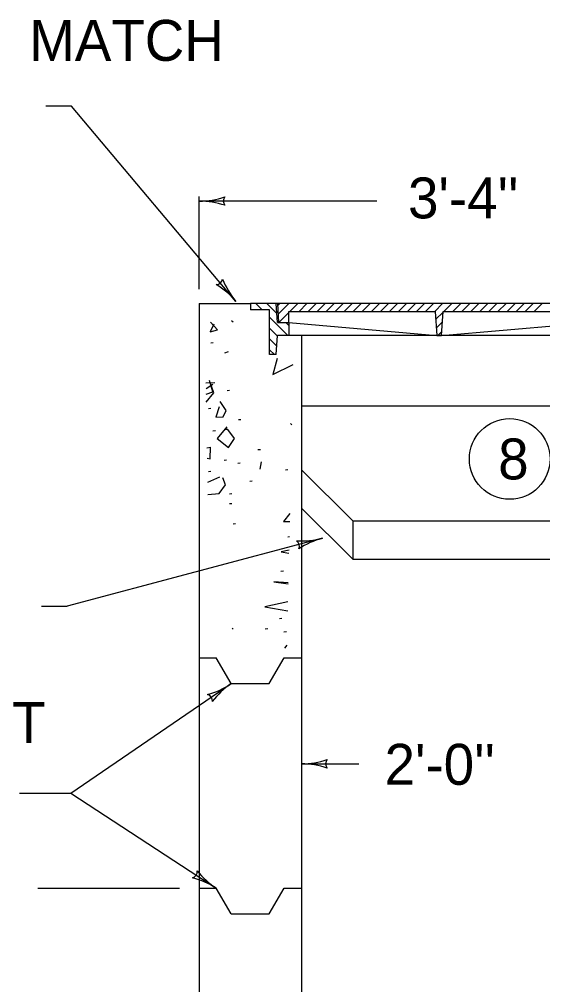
# Model space of a CAD drawing. Extents: x 997.6 to 1036.6, y 998.9 to 1022.5.
# Drawn here: x 1023.808 to 1026.365, y 1006.519 to 1011.235 of the extents above; entities that cross this region are included whole.
import ezdxf

# ---------------------------------------------------------------- set-up
doc = ezdxf.new("R2010")
doc.units = 0
doc.layers.add('Level 1', color=7, linetype='Continuous')

msp = doc.modelspace()

# ---------------------------------------------------------------- linework, layer by layer
at = {"layer": 'Level 1'}
for p, q in [((1024.0625, 1010.8107), (1023.9375, 1010.8107)), ((1024.866, 1009.8572), (1024.0625, 1010.8107)), ((1024.687, 1009.9161), (1024.687, 1010.3688)), ((1025.5548, 1010.3468), (1024.687, 1010.3468)), ((1024.687, 1009.8468), (1024.687, 1002.2502)), ((1024.687, 1009.8468), (1024.937, 1009.8468)), ((1026.7807, 1009.8468), (1024.937, 1009.8468)), ((1024.937, 1009.8468), (1024.937, 1009.8156)), ((1024.9948, 1009.8156), (1024.9635, 1009.8468)), ((1025.066, 1009.7973), (1025.0165, 1009.8468)), ((1025.0697, 1009.7531), (1025.062, 1009.8468)), ((1025.0697, 1009.8468), (1025.0743, 1009.7531)), ((1025.0702, 1009.8363), (1025.0807, 1009.8468)), ((1025.0723, 1009.7942), (1025.125, 1009.8468)), ((1025.1302, 1009.8078), (1025.1692, 1009.8468)), ((1025.1743, 1009.8078), (1025.2133, 1009.8468)), ((1025.2185, 1009.8078), (1025.2575, 1009.8468)), ((1025.2627, 1009.8078), (1025.3017, 1009.8468)), ((1025.3068, 1009.8078), (1025.346, 1009.8468)), ((1025.351, 1009.8078), (1025.3902, 1009.8468)), ((1025.3953, 1009.8078), (1025.4343, 1009.8468)), ((1025.4395, 1009.8078), (1025.4785, 1009.8468)), ((1025.4837, 1009.8078), (1025.5227, 1009.8468)), ((1025.5278, 1009.8078), (1025.567, 1009.8468)), ((1025.572, 1009.8078), (1025.6112, 1009.8468)), ((1025.6162, 1009.8078), (1025.6553, 1009.8468)), ((1025.6605, 1009.8078), (1025.6995, 1009.8468)), ((1025.7047, 1009.8078), (1025.7437, 1009.8468)), ((1025.7488, 1009.8078), (1025.7878, 1009.8468)), ((1025.793, 1009.8078), (1025.8322, 1009.8468)), ((1025.8372, 1009.8078), (1025.8762, 1009.8468)), ((1025.8815, 1009.8078), (1025.9205, 1009.8468)), ((1025.9257, 1009.8078), (1025.9647, 1009.8468)), ((1025.9698, 1009.8078), (1026.0088, 1009.8468)), ((1026.014, 1009.8078), (1026.053, 1009.8468)), ((1026.0582, 1009.8078), (1026.0972, 1009.8468)), ((1026.1023, 1009.8078), (1026.1415, 1009.8468)), ((1026.1465, 1009.8078), (1026.1857, 1009.8468)), ((1026.1908, 1009.8078), (1026.2298, 1009.8468)), ((1026.235, 1009.8078), (1026.274, 1009.8468)), ((1026.2792, 1009.8078), (1026.3182, 1009.8468)), ((1026.3233, 1009.8078), (1026.3625, 1009.8468)), ((1024.9418, 1009.8156), (1024.937, 1009.8204)), ((1025.0307, 1009.8156), (1024.937, 1009.8156)), ((1025.0307, 1009.5968), (1025.0307, 1009.8156)), ((1025.0755, 1009.7531), (1025.1245, 1009.8021)), ((1025.1245, 1009.7531), (1025.1245, 1009.8078)), ((1025.1245, 1009.8078), (1025.8392, 1009.8078)), ((1025.8392, 1009.8078), (1025.847, 1009.6906)), ((1025.8418, 1009.7683), (1025.8782, 1009.8045)), ((1025.8705, 1009.6906), (1025.8783, 1009.8078)), ((1025.8783, 1009.8078), (1026.5932, 1009.8078)), ((1025.1198, 1009.6906), (1025.0307, 1009.7797)), ((1025.0697, 1009.7531), (1025.1245, 1009.7531)), ((1025.1245, 1009.7389), (1025.1103, 1009.7531)), ((1025.1245, 1009.7531), (1025.1245, 1009.6906)), ((1025.1245, 1009.7531), (1025.847, 1009.6906)), ((1025.8447, 1009.7268), (1025.875, 1009.7571)), ((1025.8705, 1009.6906), (1026.5932, 1009.7531)), ((1025.0695, 1009.6878), (1025.0307, 1009.7267)), ((1025.062, 1009.5968), (1025.0697, 1009.6906)), ((1026.6478, 1009.6906), (1025.0697, 1009.6906)), ((1025.187, 1009.6906), (1025.187, 1002.7502)), ((1025.847, 1009.6906), (1025.8705, 1009.6906)), ((1025.8527, 1009.6906), (1025.8718, 1009.7098)), ((1025.0653, 1009.6388), (1025.0307, 1009.6736)), ((1025.0545, 1009.5968), (1025.0307, 1009.6206)), ((1025.062, 1009.5968), (1025.0307, 1009.5968)), ((1025.187, 1009.3468), (1026.7182, 1009.3468)), ((1025.187, 1009.0342), (1025.437, 1008.7843)), ((1025.437, 1008.5968), (1025.187, 1008.847)), ((1025.437, 1008.7843), (1026.687, 1008.7843)), ((1025.437, 1008.7843), (1025.437, 1008.5968)), ((1025.2885, 1008.6995), (1024.0418, 1008.3684)), ((1025.437, 1008.5968), (1026.6798, 1008.5968)), ((1023.9168, 1008.3684), (1024.0418, 1008.3684)), ((1024.687, 1008.1148), (1024.688, 1008.1148)), ((1024.688, 1008.1148), (1024.7703, 1008.1148)), ((1024.8425, 1007.9898), (1024.7703, 1008.1148)), ((1025.0287, 1007.9898), (1025.101, 1008.1148)), ((1025.101, 1008.1148), (1025.187, 1008.1148)), ((1024.0587, 1007.4543), (1024.8425, 1007.9898)), ((1024.8425, 1007.9898), (1025.0287, 1007.9898)), ((1025.187, 1007.5975), (1025.4665, 1007.5975)), ((1023.8087, 1007.4543), (1024.0587, 1007.4543)), ((1024.0587, 1007.4543), (1024.7703, 1006.9898)), ((1023.8988, 1006.9898), (1024.591, 1006.9898)), ((1024.687, 1006.9898), (1024.688, 1006.9898)), ((1024.688, 1006.9898), (1024.7703, 1006.9898)), ((1024.8425, 1006.8648), (1024.7703, 1006.9898)), ((1025.0287, 1006.8648), (1025.101, 1006.9898)), ((1025.101, 1006.9898), (1025.187, 1006.9898)), ((1024.8425, 1006.8648), (1025.0287, 1006.8648))]:
    msp.add_line(p, q, dxfattribs=at)
for points in [[(1024.7573, 1009.746), (1024.7395, 1009.7087), (1024.7753, 1009.7176), (1024.7425, 1009.7549)], [(1024.852, 1009.7558), (1024.8445, 1009.7618)], [(1024.7547, 1009.6544), (1024.7427, 1009.6529)], [(1024.828, 1009.6109), (1024.8102, 1009.6034)], [(1025.0683, 1009.5776), (1025.0457, 1009.5003)], [(1025.0457, 1009.5003), (1025.146, 1009.5489)], [(1024.7623, 1009.4591), (1024.7197, 1009.4579)], [(1024.7533, 1009.4158), (1024.737, 1009.471)], [(1024.7578, 1009.4098), (1024.74, 1009.4606)], [(1024.7533, 1009.4501), (1024.7202, 1009.4296)], [(1024.7205, 1009.4035), (1024.7533, 1009.4158)], [(1024.7212, 1009.3643), (1024.7578, 1009.4098)], [(1024.8353, 1009.422), (1024.8233, 1009.4205)], [(1024.7848, 1009.3426), (1024.7683, 1009.2918), (1024.8042, 1009.2933), (1024.8177, 1009.3232), (1024.7892, 1009.368)], [(1024.7437, 1009.334), (1024.7317, 1009.3325)], [(1024.8903, 1009.2791), (1024.8783, 1009.2776)], [(1024.7657, 1009.2241), (1024.7537, 1009.2226)], [(1024.8222, 1009.244), (1024.7743, 1009.1873), (1024.8295, 1009.1424), (1024.8595, 1009.1873), (1024.8267, 1009.2306), (1024.8102, 1009.2306)], [(1025.1393, 1009.2543), (1025.1323, 1009.2604)], [(1024.742, 1009.1431), (1024.7247, 1009.1395)], [(1024.7405, 1009.0878), (1024.742, 1009.1446)], [(1024.9855, 1009.1324), (1024.9737, 1009.131)], [(1024.7255, 1009.0904), (1024.7405, 1009.0878)], [(1024.8207, 1009.0812), (1024.8087, 1009.0797)], [(1024.7437, 1009.0262), (1024.7317, 1009.0247)], [(1024.8867, 1009.0665), (1024.8747, 1009.065)], [(1024.9848, 1009.0378), (1024.9908, 1009.0723)], [(1025.1202, 1009.0335), (1025.1082, 1009.032)], [(1024.7853, 1008.9986), (1024.7273, 1008.9716)], [(1024.8153, 1008.9613), (1024.8018, 1008.9957)], [(1024.9452, 1008.9785), (1024.9333, 1008.977)], [(1024.784, 1008.9179), (1024.8153, 1008.9613)], [(1024.7282, 1008.9136), (1024.784, 1008.9179)], [(1024.8463, 1008.9163), (1024.8343, 1008.9148)], [(1024.8463, 1008.8686), (1024.8343, 1008.8671)], [(1025.1297, 1008.8199), (1025.098, 1008.781)], [(1024.8647, 1008.7696), (1024.8527, 1008.7681)], [(1025.098, 1008.781), (1025.1288, 1008.781)], [(1025.1272, 1008.7069), (1025.1192, 1008.7058)], [(1025.1257, 1008.641), (1025.087, 1008.633)], [(1025.087, 1008.633), (1025.1253, 1008.6263)], [(1025.0982, 1008.5387), (1025.0862, 1008.5373)], [(1025.122, 1008.4823), (1025.0517, 1008.4867)], [(1025.0517, 1008.4867), (1025.122, 1008.4768)], [(1025.12, 1008.3889), (1025.0065, 1008.3655)], [(1025.0065, 1008.3655), (1025.119, 1008.3456)], [(1025.0908, 1008.3078), (1025.0788, 1008.3063)], [(1024.852, 1008.2552), (1024.8472, 1008.2591)], [(1025.0212, 1008.2565), (1025.0092, 1008.255)], [(1025.1127, 1008.2418), (1025.1008, 1008.2403)], [(1025.1152, 1008.1773), (1025.1035, 1008.1623)]]:
    msp.add_lwpolyline(points, dxfattribs=at)
msp.add_circle((1026.2042, 1009.0872), 0.1972, dxfattribs=at)
for centre, radius, start, end in [((1024.687, 1010.7378), 0.3909, 269.9878, 270), ((1024.687, 1010.7378), 0.3909, 270, 288.6688), ((1024.687, 1009.9559), 0.3909, 71.3472, 89.9939), ((1024.8356, 1010.3468), 0.0313, 138.7746, 220.8913), ((1024.7703, 1009.9709), 0.0313, 268.8979, 351.0145), ((1024.5671, 1009.6052), 0.3909, 40.1233, 58.792), ((1025.165, 1010.1091), 0.3909, 201.4704, 220.1171), ((1024.5671, 1009.6052), 0.3909, 40.111, 40.1233), ((1025.1882, 1009.0773), 0.3909, 266.2192, 284.8659), ((1025.3889, 1008.3217), 0.3909, 104.8721, 123.5408), ((1025.3889, 1008.3217), 0.3909, 104.8598, 104.8721), ((1025.1449, 1008.6614), 0.0313, 333.6466, 55.7633), ((1024.6219, 1008.3125), 0.3909, 285.6901, 304.3369), ((1025.063, 1007.667), 0.3909, 124.343, 143.0118), ((1025.063, 1007.667), 0.3909, 124.3308, 124.343), ((1024.7197, 1007.9059), 0.0313, 353.1176, 75.2343), ((1025.187, 1007.9884), 0.3909, 270, 288.6688), ((1025.3356, 1007.5975), 0.0313, 138.7746, 220.8913), ((1025.187, 1007.9884), 0.3909, 269.9878, 270), ((1025.187, 1007.2066), 0.3909, 71.3472, 89.9939), ((1024.6458, 1007.071), 0.0313, 285.6393, 7.756), ((1024.984, 1007.3171), 0.3909, 218.2119, 236.8586), ((1024.5566, 1006.6624), 0.3909, 56.8647, 75.5335), ((1024.5566, 1006.6624), 0.3909, 56.8525, 56.8647)]:
    msp.add_arc(centre, radius, start, end, dxfattribs=at)

# ---------------------------------------------------------------- texts
for s, p in [('TOP CROSS SLOPE TO MATCH', (1020.7947, 1011.0321)), ("3'-4''", (1025.707, 1010.2624)), ('8', (1026.1475, 1008.9872)), ("CONS'T. JOINT", (1022.0273, 1007.699)), ("2'-0''", (1025.5923, 1007.4953))]:
    msp.add_text(s, height=0.2, dxfattribs=at).set_placement(p)

doc.saveas('drawing.dxf')
